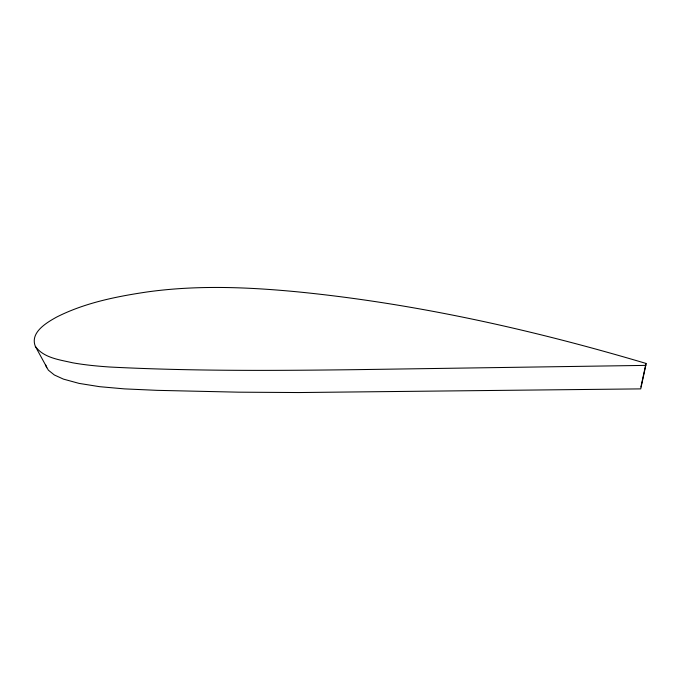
<?xml version="1.0" encoding="UTF-8"?>
<svg xmlns="http://www.w3.org/2000/svg" width="680" height="680" viewBox="0 0 680 680"><rect width="100%" height="100%" fill="white"/><g stroke="black" fill="none" stroke-linecap="round" stroke-linejoin="round"><path stroke-width="1.02" d="M645.804 365.381L646 363.426C532.465 329.724 416.253 303.679 298.282 291.916C247.767 287.036 196.579 284.92 146.174 292.094C115.506 296.692 84.43 302.974 56.567 317.118C46.495 322.711 29.776 332.528 35.352 346.383L48.339 370.141L54.323 374.96L63.384 379.1L79.067 383.392L99.62 386.682L124.457 388.883L157.148 390.346L238.561 392.173L298.8 392.547L640.73 388.883L645.804 365.381L356.269 369.656C274.142 370.668 191.905 371.221 109.854 367.022C97.359 366.171 84.872 364.973 72.539 362.772C59.619 359.745 43.681 358.012 35.352 346.383M640.925 386.945L646 363.426M46.682 367.752L45.526 364.625"/></g></svg>
